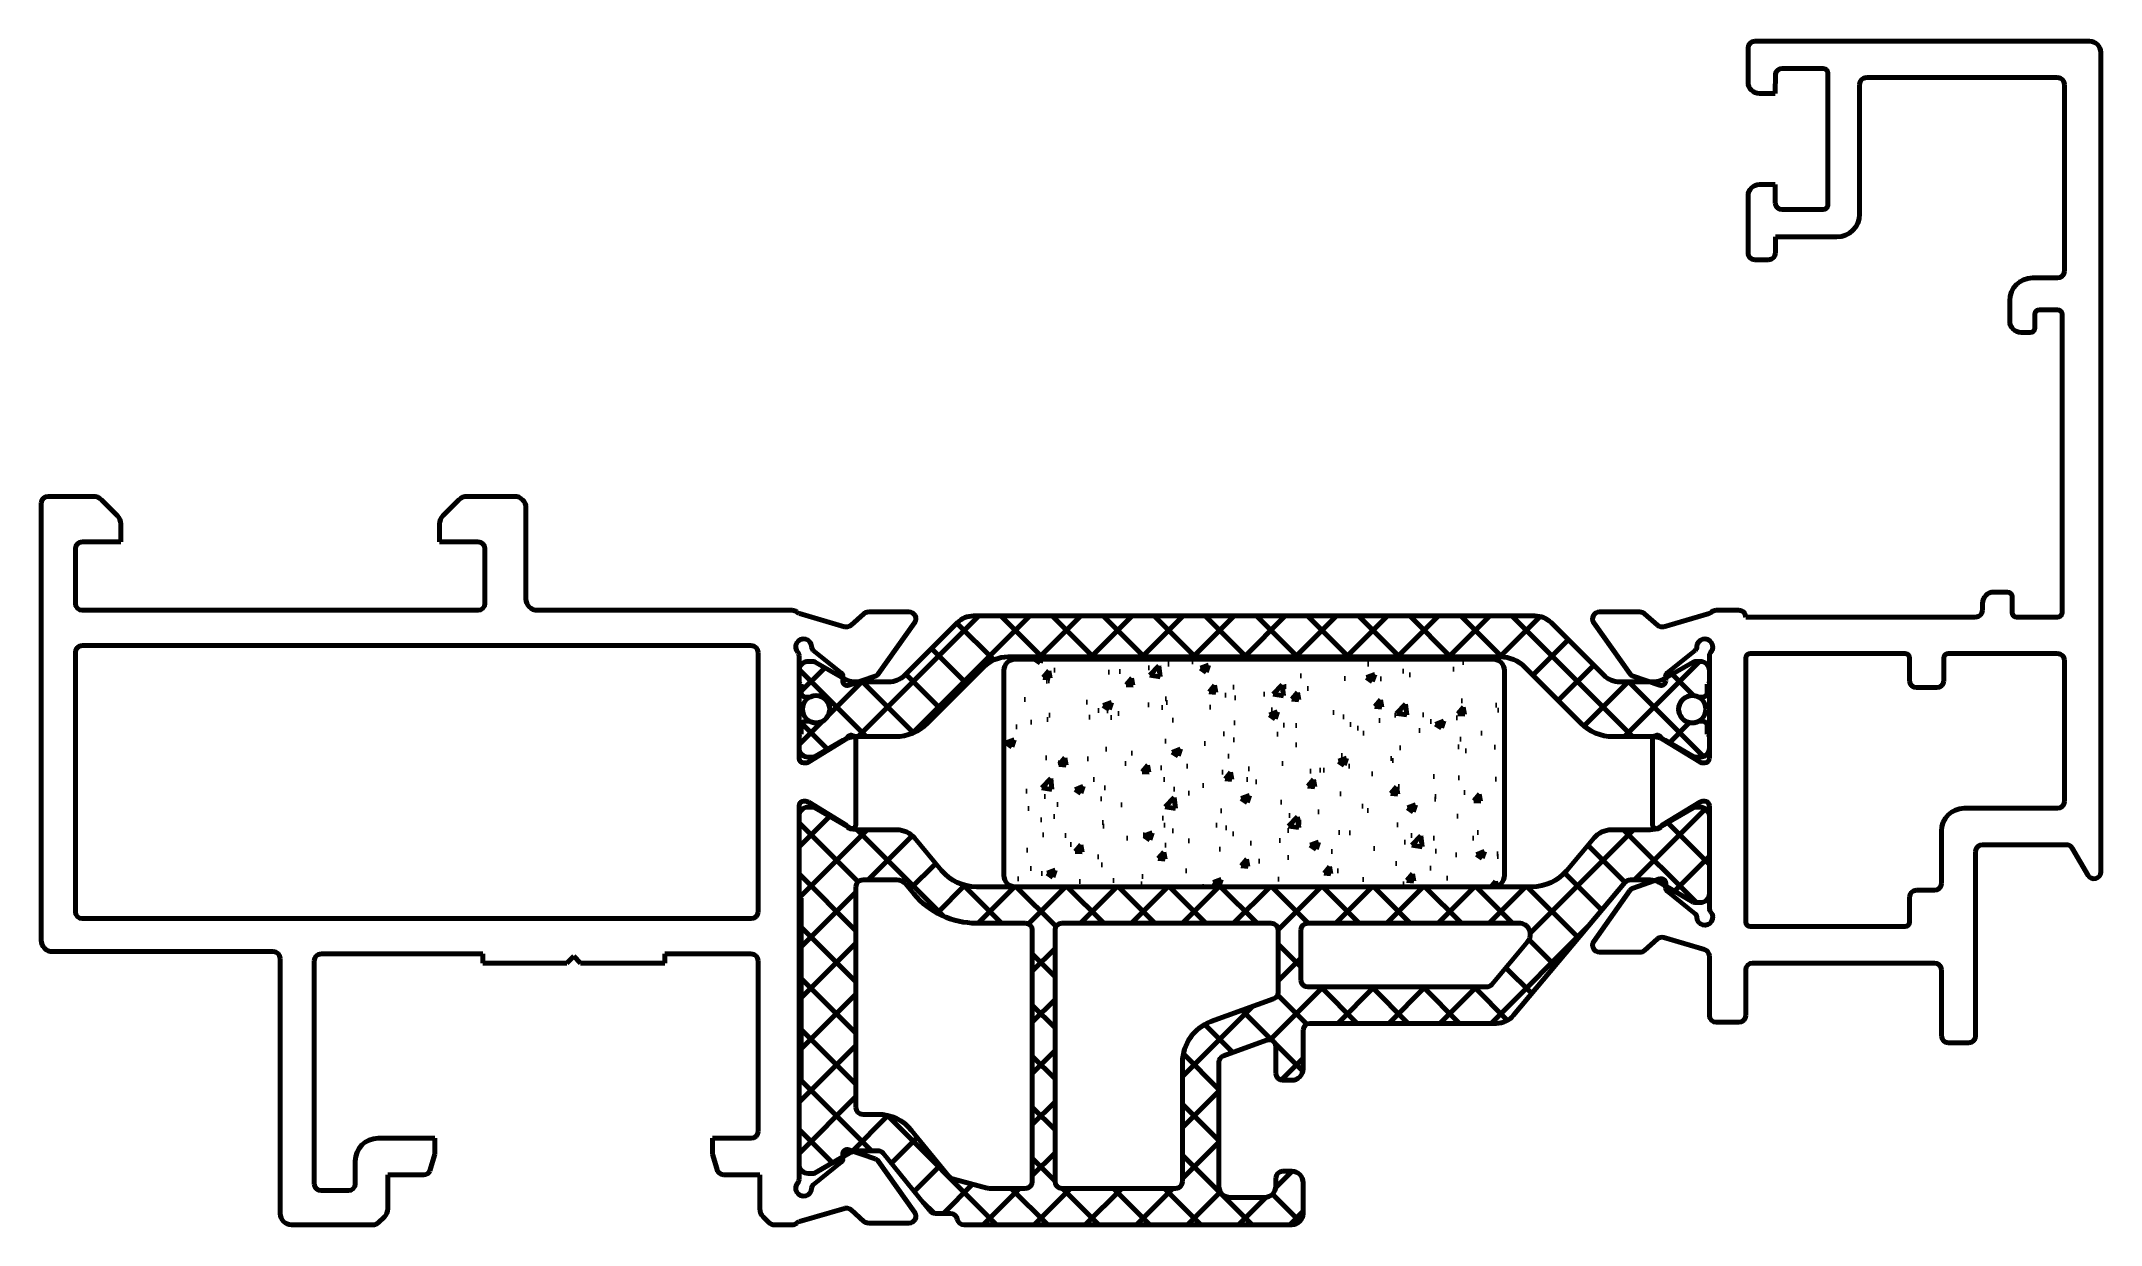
# Model space of a CAD drawing. Header units: millimetres. Extents: x 1447.9 to 1538.4, y 108.6 to 160.6.
import ezdxf

# ---------------------------------------------------------------- set-up
doc = ezdxf.new("R2010")
doc.units = ezdxf.units.MM

msp = doc.modelspace()

# ---------------------------------------------------------------- hatches: boundary and pattern name
at = {"lineweight": 100}
h = msp.add_hatch(dxfattribs=at)
h.set_pattern_fill('ANSI37', color=8, scale=0.5, style=0)
h.paths.add_polyline_path([(1514.259, 135.047, 0.198912), (1513.552, 135.34), (1501.216, 135.34), (1488.881, 135.34, 0.198912), (1488.174, 135.047), (1485.859, 132.733, -0.198912), (1485.152, 132.44), (1483.758, 132.44, -0.131652), (1483.158, 132.601), (1481.924, 133.313, 0.131652), (1481.824, 133.34), (1481.616, 133.34, 0.414214), (1481.216, 132.94), (1481.216, 132.44, 0.414214), (1481.316, 132.34), (1481.316, 131.965, 0.499842), (1481.572, 131.773, 0.176375), (1481.709, 131.782, -0.551005), (1482.566, 131.24, -0.548704), (1481.713, 130.696, 0.181898), (1481.572, 130.707, 0.499842), (1481.316, 130.515), (1481.316, 130.14, 0.414214), (1481.216, 130.04), (1481.216, 129.54, 0.414214), (1481.616, 129.14), (1481.824, 129.14, 0.131652), (1481.924, 129.167), (1483.158, 129.879, -0.131652), (1483.758, 130.04), (1485.449, 130.04, 0.198912), (1486.864, 130.626), (1489.338, 133.101, -0.198912), (1490.399, 133.54), (1501.216, 133.54), (1512.034, 133.54, -0.198912), (1513.095, 133.101), (1515.569, 130.626, 0.198912), (1516.984, 130.04), (1518.675, 130.04, -0.131652), (1519.275, 129.879), (1520.509, 129.167, 0.131652), (1520.609, 129.14), (1520.816, 129.14, 0.414214), (1521.216, 129.54), (1521.216, 130.04, 0.414214), (1521.116, 130.14), (1521.116, 130.515, 0.499842), (1520.861, 130.707, 0.181925), (1520.72, 130.696, -1.575631), (1520.724, 131.782, 0.176826), (1520.861, 131.773, 0.499842), (1521.116, 131.965), (1521.116, 132.34, 0.414214), (1521.216, 132.44), (1521.216, 132.94, 0.414214), (1520.816, 133.34), (1520.609, 133.34, 0.131652), (1520.509, 133.313), (1519.275, 132.601, -0.131652), (1518.675, 132.44), (1517.281, 132.44, -0.198912), (1516.574, 132.733)])
h = msp.add_hatch(dxfattribs=at)
h.set_pattern_fill('AR-CONC', color=8, scale=0.02, angle=-1e-14, style=0)
edge = h.paths.add_edge_path()
edge.add_line((1490.717, 133.443), (1511.717, 133.443))
edge.add_arc((1511.717, 132.943), 0.5, 0, 90, ccw=False)
edge.add_line((1512.217, 132.943), (1512.217, 123.943))
edge.add_arc((1511.717, 123.943), 0.5, -90, 0, ccw=False)
edge.add_line((1511.717, 123.443), (1490.717, 123.443))
edge.add_arc((1490.717, 123.943), 0.5, 180, 270, ccw=False)
edge.add_line((1490.217, 123.943), (1490.217, 132.943))
edge.add_arc((1490.717, 132.943), 0.5, 90, 180, ccw=False)
h = msp.add_hatch(dxfattribs=at)
h.set_pattern_fill('ANSI37', color=8, scale=0.5, style=0)
h.paths.add_polyline_path([(1517.515, 123.636, -0.221695), (1517.745, 123.743), (1518.61, 123.743, -0.131651), (1519.01, 123.636), (1520.51, 122.77, 0.131651), (1520.61, 122.743), (1520.816, 122.743, 0.414214), (1521.216, 123.143), (1521.216, 126.543, 0.414214), (1520.816, 126.943), (1520.61, 126.943, 0.131651), (1520.51, 126.916), (1519.01, 126.05, -0.131651), (1518.61, 125.943), (1516.915, 125.943, 0.221695), (1516.149, 125.586), (1514.95, 124.157, -0.221695), (1513.418, 123.443), (1489.015, 123.443, -0.221695), (1487.483, 124.157), (1486.285, 125.586, 0.221695), (1485.519, 125.943), (1483.823, 125.943, -0.131651), (1483.423, 126.05), (1481.923, 126.916, 0.131651), (1481.823, 126.943), (1481.617, 126.943, 0.414214), (1481.217, 126.543), (1481.217, 122.943), (1481.317, 122.943), (1481.317, 114.843), (1481.217, 114.843), (1481.217, 111.243, 0.414214), (1481.617, 110.843), (1481.823, 110.843, 0.131651), (1481.923, 110.869), (1483.423, 111.735, -0.131651), (1483.823, 111.843), (1484.685, 111.843, -0.226129), (1484.918, 111.732), (1486.97, 109.201, 0.226129), (1487.203, 109.09), (1487.875, 109.09, -0.365977), (1488.171, 108.84, 0.365977), (1488.467, 108.59), (1502.867, 108.59, 0.414214), (1503.367, 109.09), (1503.367, 110.44, 0.414214), (1502.867, 110.94), (1502.467, 110.94, 0.414214), (1502.167, 110.64), (1502.167, 110.29, -0.414214), (1501.667, 109.79), (1500.167, 109.79, -0.414214), (1499.667, 110.29), (1499.667, 115.73, -0.315299), (1499.864, 116.012), (1501.764, 116.703, -0.520567), (1502.167, 116.421), (1502.167, 115.24, 0.414214), (1502.467, 114.94), (1502.867, 114.94, 0.416706), (1503.367, 115.444), (1503.367, 117.14, -0.414214), (1503.667, 117.44), (1511.85, 117.44, 0.221695), (1512.616, 117.797)])
h.paths.add_polyline_path([(1483.717, 123.443, -0.414214), (1484.017, 123.743), (1485.509, 123.743, -0.221695), (1485.892, 123.564), (1486.257, 123.129, 0.221695), (1489.015, 121.843), (1491.167, 121.843, -0.414214), (1491.467, 121.543), (1491.467, 110.49, -0.414214), (1491.167, 110.19), (1489.567, 110.19, -0.065543), (1489.489, 110.2), (1487.962, 110.609, -0.15824), (1487.806, 110.71), (1486.161, 112.739, 0.226129), (1484.685, 113.443), (1484.017, 113.443, -0.414214), (1483.717, 113.743)], flags=16)
h.paths.add_polyline_path([(1492.467, 121.543, -0.414214), (1492.767, 121.843), (1501.967, 121.843, -0.414214), (1502.267, 121.543), (1502.267, 118.799, -0.315299), (1502.069, 118.517), (1499.317, 117.515, 0.315299), (1498.067, 115.73), (1498.067, 110.49, -0.414214), (1497.767, 110.19), (1492.767, 110.19, -0.414214), (1492.467, 110.49)], flags=16)
h.paths.add_polyline_path([(1503.267, 121.543, -0.414214), (1503.567, 121.843), (1512.849, 121.843, -0.63707), (1513.232, 121.021), (1511.66, 119.147, -0.221695), (1511.43, 119.04), (1503.567, 119.04, -0.414214), (1503.267, 119.34)], flags=16)

# ---------------------------------------------------------------- linework, layer by layer
at = {"lineweight": 100, "ltscale": 10}
for p, q in [((1522.916, 158.79), (1522.916, 160.29)), ((1523.216, 160.59), (1537.916, 160.59)), ((1526.216, 159.39), (1524.414, 159.39)), ((1538.416, 160.09), (1538.416, 124.09)), ((1524.119, 159.149), (1524.114, 158.29)), ((1526.416, 153.39), (1526.416, 159.19)), ((1527.816, 158.69), (1527.816, 152.99)), ((1536.516, 158.99), (1528.116, 158.99)), ((1536.816, 150.49), (1536.816, 158.69)), ((1524.114, 158.29), (1523.416, 158.29)), ((1523.416, 154.29), (1524.114, 154.29)), ((1524.114, 154.29), (1524.114, 153.49)), ((1522.916, 151.29), (1522.916, 153.794)), ((1524.414, 153.19), (1526.216, 153.19)), ((1526.816, 151.99), (1524.116, 151.99)), ((1524.116, 151.99), (1524.116, 151.29)), ((1523.816, 150.99), (1523.216, 150.99)), ((1535.416, 150.19), (1536.516, 150.19)), ((1534.416, 148.29), (1534.416, 149.19)), ((1535.516, 148.59), (1535.516, 147.99)), ((1536.516, 148.79), (1535.716, 148.79)), ((1536.716, 135.49), (1536.716, 148.59)), ((1535.316, 147.79), (1534.916, 147.79)), ((1447.917, 121.09), (1447.917, 140.29)), ((1448.217, 140.59), (1450.209, 140.59)), ((1450.563, 140.444), (1451.27, 139.737)), ((1465.563, 139.737), (1466.27, 140.444)), ((1466.624, 140.59), (1468.717, 140.59)), ((1451.417, 139.383), (1451.417, 138.59)), ((1465.417, 138.59), (1465.417, 139.383)), ((1469.217, 140.09), (1469.217, 136.09)), ((1451.417, 138.59), (1449.717, 138.59)), ((1467.117, 138.59), (1465.417, 138.59)), ((1449.417, 138.29), (1449.417, 135.89)), ((1467.417, 135.89), (1467.417, 138.29)), ((1533.216, 135.59), (1533.216, 135.89)), ((1533.716, 136.39), (1534.316, 136.39)), ((1534.516, 136.19), (1534.516, 135.49)), ((1449.717, 135.59), (1467.117, 135.59)), ((1469.717, 135.59), (1480.917, 135.59)), ((1481.23, 135.451), (1483.214, 134.867)), ((1483.5, 134.931), (1484.062, 135.438)), ((1484.263, 135.515), (1486.048, 135.515)), ((1486.293, 135.042), (1484.711, 132.807)), ((1517.722, 132.807), (1516.14, 135.042)), ((1516.385, 135.515), (1518.17, 135.515)), ((1518.371, 135.438), (1518.933, 134.931)), ((1519.219, 134.867), (1521.203, 135.451)), ((1521.516, 135.59), (1522.516, 135.59)), ((1522.816, 135.29), (1532.916, 135.29)), ((1534.716, 135.29), (1536.516, 135.29)), ((1449.717, 134.04), (1479.117, 134.04)), ((1449.417, 122.34), (1449.417, 133.74)), ((1479.417, 133.74), (1479.417, 122.34)), ((1481.217, 133.602), (1481.217, 129.08)), ((1483.065, 132.838), (1481.841, 133.827)), ((1520.592, 133.827), (1519.368, 132.838)), ((1521.216, 129.08), (1521.216, 133.602)), ((1522.816, 133.49), (1522.816, 121.89)), ((1529.816, 133.69), (1523.016, 133.69)), ((1530.016, 132.49), (1530.016, 133.49)), ((1531.516, 133.49), (1531.516, 132.49)), ((1536.516, 133.69), (1531.716, 133.69)), ((1536.816, 127.19), (1536.816, 133.39)), ((1483.136, 132.488), (1483.139, 132.679)), ((1484.564, 132.696), (1483.401, 132.296)), ((1519.032, 132.296), (1517.869, 132.696)), ((1519.294, 132.679), (1519.297, 132.488)), ((1531.216, 132.19), (1530.316, 132.19)), ((1481.641, 128.923), (1483.322, 129.949)), ((1483.717, 129.902), (1483.717, 126.178)), ((1518.716, 126.178), (1518.716, 129.902)), ((1519.111, 129.949), (1520.792, 128.923)), ((1481.417, 128.88), (1481.484, 128.88)), ((1520.949, 128.88), (1521.016, 128.88)), ((1481.217, 127.001), (1481.217, 110.578)), ((1481.484, 127.201), (1481.417, 127.201)), ((1483.322, 126.131), (1481.641, 127.157)), ((1520.792, 127.157), (1519.111, 126.131)), ((1521.016, 127.201), (1520.949, 127.201)), ((1521.216, 122.478), (1521.216, 127.001)), ((1532.416, 126.89), (1536.516, 126.89)), ((1531.416, 123.59), (1531.416, 125.89)), ((1532.916, 124.99), (1532.916, 116.89)), ((1536.904, 125.29), (1533.216, 125.29)), ((1537.857, 123.94), (1537.164, 125.14)), ((1516.14, 121.039), (1517.722, 123.274)), ((1517.869, 123.384), (1519.032, 123.785)), ((1519.297, 123.592), (1519.294, 123.401)), ((1519.368, 123.242), (1520.592, 122.253)), ((1530.316, 123.29), (1531.116, 123.29)), ((1530.016, 121.89), (1530.016, 122.99)), ((1479.117, 122.04), (1449.717, 122.04)), ((1523.016, 121.69), (1529.816, 121.69)), ((1458.117, 120.59), (1448.417, 120.59)), ((1467.317, 120.49), (1460.217, 120.49)), ((1467.317, 120.09), (1467.317, 120.49)), ((1471.317, 120.39), (1471.017, 120.09)), ((1471.617, 120.09), (1471.317, 120.39)), ((1479.117, 120.49), (1475.317, 120.49)), ((1475.317, 120.49), (1475.317, 120.09)), ((1518.17, 120.565), (1516.385, 120.565)), ((1518.933, 121.149), (1518.371, 120.642)), ((1521.001, 120.688), (1519.219, 121.214)), ((1521.216, 117.79), (1521.216, 120.401)), ((1458.417, 109.09), (1458.417, 120.29)), ((1459.917, 120.19), (1459.917, 110.39)), ((1471.017, 120.09), (1467.317, 120.09)), ((1475.317, 120.09), (1471.617, 120.09)), ((1479.417, 112.69), (1479.417, 120.19)), ((1522.816, 119.79), (1522.816, 117.79)), ((1531.116, 120.09), (1523.116, 120.09)), ((1531.416, 116.89), (1531.416, 119.79)), ((1522.516, 117.49), (1521.516, 117.49)), ((1532.616, 116.59), (1531.716, 116.59)), ((1462.717, 112.39), (1465.217, 112.39)), ((1465.217, 112.39), (1465.217, 111.69)), ((1477.417, 111.69), (1477.417, 112.39)), ((1477.417, 112.39), (1479.117, 112.39)), ((1461.717, 110.39), (1461.717, 111.39)), ((1465.217, 111.69), (1464.999, 110.956)), ((1477.604, 111.057), (1477.417, 111.69)), ((1481.841, 110.353), (1483.065, 111.342)), ((1483.139, 111.501), (1483.136, 111.692)), ((1483.401, 111.884), (1484.564, 111.484)), ((1484.711, 111.373), (1486.293, 109.138)), ((1464.731, 110.79), (1463.142, 110.79)), ((1463.142, 110.79), (1463.142, 109.297)), ((1479.492, 110.79), (1477.902, 110.79)), ((1479.492, 109.297), (1479.492, 110.79)), ((1460.217, 110.09), (1461.417, 110.09)), ((1462.995, 108.944), (1462.729, 108.678)), ((1479.904, 108.678), (1479.638, 108.943)), ((1483.214, 109.313), (1481.23, 108.729)), ((1484.062, 108.742), (1483.5, 109.249)), ((1486.048, 108.665), (1484.263, 108.665)), ((1462.517, 108.59), (1458.917, 108.59)), ((1480.917, 108.59), (1480.116, 108.59))]:
    msp.add_line(p, q, dxfattribs=at)
at = {"color": 8, "lineweight": 100}
for p, q in [((1488.174, 135.047), (1485.859, 132.733)), ((1501.216, 135.34), (1488.881, 135.34)), ((1513.552, 135.34), (1501.216, 135.34)), ((1516.574, 132.733), (1514.259, 135.047)), ((1481.824, 133.34), (1481.616, 133.34)), ((1483.158, 132.601), (1481.924, 133.313)), ((1486.864, 130.626), (1489.338, 133.101)), ((1490.399, 133.54), (1501.216, 133.54)), ((1490.717, 133.443), (1511.717, 133.443)), ((1501.216, 133.54), (1512.034, 133.54)), ((1513.095, 133.101), (1515.569, 130.626)), ((1520.509, 133.313), (1519.275, 132.601)), ((1520.816, 133.34), (1520.609, 133.34)), ((1481.216, 132.44), (1481.216, 132.94)), ((1481.316, 131.965), (1481.316, 132.34)), ((1485.152, 132.44), (1483.758, 132.44)), ((1490.217, 123.943), (1490.217, 132.943)), ((1512.217, 132.943), (1512.217, 123.943)), ((1518.675, 132.44), (1517.281, 132.44)), ((1521.116, 131.965), (1521.116, 132.34)), ((1521.216, 132.44), (1521.216, 132.94)), ((1481.628, 131.765), (1481.516, 131.765)), ((1520.805, 131.765), (1520.916, 131.765)), ((1481.316, 130.515), (1481.316, 130.14)), ((1481.628, 130.715), (1481.516, 130.715)), ((1520.916, 130.715), (1520.805, 130.715)), ((1521.116, 130.14), (1521.116, 130.515)), ((1481.216, 130.04), (1481.216, 129.54)), ((1481.924, 129.167), (1483.158, 129.879)), ((1483.758, 130.04), (1485.449, 130.04)), ((1516.984, 130.04), (1518.675, 130.04)), ((1519.275, 129.879), (1520.509, 129.167)), ((1521.216, 129.54), (1521.216, 130.04)), ((1481.616, 129.14), (1481.824, 129.14)), ((1520.609, 129.14), (1520.816, 129.14)), ((1481.823, 126.943), (1481.617, 126.943)), ((1483.423, 126.05), (1481.923, 126.916)), ((1520.51, 126.916), (1519.01, 126.05)), ((1520.816, 126.943), (1520.61, 126.943)), ((1481.217, 126.543), (1481.217, 122.943)), ((1485.519, 125.943), (1483.823, 125.943)), ((1518.61, 125.943), (1516.915, 125.943)), ((1521.216, 123.143), (1521.216, 126.543)), ((1487.483, 124.157), (1486.285, 125.586)), ((1516.149, 125.586), (1514.95, 124.157)), ((1483.717, 113.743), (1483.717, 123.443)), ((1483.717, 123.443), (1483.717, 123.443)), ((1484.017, 123.743), (1485.509, 123.743)), ((1485.892, 123.564), (1486.257, 123.129)), ((1513.418, 123.443), (1489.015, 123.443)), ((1511.717, 123.443), (1490.717, 123.443)), ((1512.616, 117.797), (1517.515, 123.636)), ((1517.515, 123.636), (1517.515, 123.636)), ((1517.745, 123.743), (1518.61, 123.743)), ((1519.01, 123.636), (1520.51, 122.77)), ((1481.217, 122.943), (1481.317, 122.943)), ((1481.317, 122.943), (1481.317, 114.843)), ((1520.61, 122.743), (1520.816, 122.743)), ((1489.015, 121.843), (1491.167, 121.843)), ((1491.467, 121.543), (1491.467, 110.49)), ((1492.467, 110.49), (1492.467, 121.543)), ((1492.467, 121.543), (1492.467, 121.543)), ((1492.767, 121.843), (1501.967, 121.843)), ((1502.267, 121.543), (1502.267, 118.799)), ((1503.267, 119.34), (1503.267, 121.543)), ((1503.267, 121.543), (1503.267, 121.543)), ((1503.567, 121.843), (1512.849, 121.843)), ((1513.232, 121.021), (1511.66, 119.147)), ((1511.43, 119.04), (1503.567, 119.04)), ((1502.069, 118.517), (1499.317, 117.515)), ((1503.367, 115.444), (1503.367, 117.14)), ((1503.667, 117.44), (1511.85, 117.44)), ((1499.864, 116.012), (1501.764, 116.703)), ((1502.167, 116.421), (1502.167, 115.24)), ((1498.067, 115.73), (1498.067, 110.49)), ((1499.667, 110.29), (1499.667, 115.73)), ((1502.467, 114.94), (1502.867, 114.94)), ((1481.317, 114.843), (1481.217, 114.843)), ((1481.217, 114.843), (1481.217, 111.243)), ((1484.685, 113.443), (1484.017, 113.443)), ((1487.806, 110.71), (1486.161, 112.739)), ((1481.923, 110.869), (1483.423, 111.735)), ((1483.823, 111.843), (1484.685, 111.843)), ((1484.918, 111.732), (1486.97, 109.201)), ((1481.617, 110.843), (1481.823, 110.843)), ((1489.489, 110.2), (1487.962, 110.609)), ((1502.167, 110.64), (1502.167, 110.29)), ((1502.867, 110.94), (1502.467, 110.94)), ((1503.367, 109.09), (1503.367, 110.44)), ((1491.167, 110.19), (1489.567, 110.19)), ((1497.767, 110.19), (1492.767, 110.19)), ((1501.667, 109.79), (1500.167, 109.79)), ((1487.203, 109.09), (1487.875, 109.09)), ((1488.467, 108.59), (1502.867, 108.59))]:
    msp.add_line(p, q, dxfattribs=at)
for centre in [(1481.966, 131.24), (1520.466, 131.24)]:
    msp.add_circle(centre, 0.6, dxfattribs=at)
at = {"lineweight": 100, "ltscale": 10}
for centre, radius, start, end in [((1523.216, 160.29), 0.3, 90, 180), ((1537.916, 160.09), 0.5, 360, 90), ((1524.414, 159.09), 0.3, 90, 168.69007), ((1526.216, 159.19), 0.2, 360, 90), ((1523.416, 158.79), 0.5, 180, 270), ((1528.116, 158.69), 0.3, 90, 180), ((1536.516, 158.69), 0.3, 360, 90), ((1523.416, 153.79), 0.5, 90, 179.51293), ((1524.414, 153.49), 0.3, 180, 270), ((1526.216, 153.39), 0.2, 270, 0), ((1526.816, 152.99), 1, 270.00012, 0), ((1523.216, 151.29), 0.3, 179.99842, 270.00012), ((1523.816, 151.29), 0.3, 270.00012, 359.99842), ((1536.516, 150.49), 0.3, 270, 0), ((1535.416, 149.19), 1, 90, 180), ((1535.716, 148.59), 0.2, 90, 180), ((1536.516, 148.59), 0.2, 0, 90), ((1534.916, 148.29), 0.5, 180, 270), ((1535.316, 147.99), 0.2, 270, 360), ((1448.217, 140.29), 0.3, 90, 180), ((1450.209, 140.09), 0.5, 45, 90), ((1466.624, 140.09), 0.5, 90, 135), ((1468.717, 140.09), 0.5, 0, 90), ((1450.917, 139.383), 0.5, 0, 45), ((1465.917, 139.383), 0.5, 135, 180), ((1449.717, 138.29), 0.3, 90, 180), ((1467.117, 138.29), 0.3, 0, 90), ((1449.717, 135.89), 0.3, 180, 270), ((1467.117, 135.89), 0.3, 270, 360), ((1469.717, 136.09), 0.5, 180, 270), ((1533.716, 135.89), 0.5, 90, 180), ((1534.316, 136.19), 0.2, 0, 90), ((1480.917, 135.29), 0.3, 48.45773, 90.00036), ((1481.314, 135.739), 0.3, 228.45809, 253.58063), ((1483.299, 135.154), 0.3, 253.58063, 312), ((1484.263, 135.215), 0.3, 90, 132), ((1486.048, 135.215), 0.3, 324.70877, 90), ((1516.385, 135.215), 0.3, 90, 215.29123), ((1518.17, 135.215), 0.3, 48, 90), ((1519.134, 135.154), 0.3, 228, 286.41937), ((1521.119, 135.739), 0.3, 286.41937, 311.54262), ((1521.516, 135.29), 0.3, 90, 131.54262), ((1522.516, 135.29), 0.3, 359.99995, 90), ((1532.916, 135.59), 0.3, 270, 360), ((1534.716, 135.49), 0.2, 180, 270), ((1536.516, 135.49), 0.2, 270, 360), ((1449.717, 133.74), 0.3, 90, 180), ((1479.117, 133.74), 0.3, 0, 90), ((1481.417, 133.98), 0.35, 0.33668, 223.33968), ((1481.967, 133.983), 0.2, 180.33501, 231.0594), ((1520.466, 133.983), 0.2, 308.9406, 359.66499), ((1521.016, 133.98), 0.35, 316.66032, 179.66332), ((1481.017, 133.602), 0.2, 0.00058, 43.343), ((1521.416, 133.602), 0.2, 136.65789, 180.00031), ((1523.016, 133.49), 0.2, 90, 180), ((1529.816, 133.49), 0.2, 0, 90), ((1531.716, 133.49), 0.2, 90, 180), ((1536.516, 133.39), 0.3, 360, 90), ((1482.939, 132.683), 0.2, 359, 51.05936), ((1483.336, 132.485), 0.2, 179, 289), ((1484.466, 132.98), 0.3, 289, 324.70877), ((1517.967, 132.98), 0.3, 215.29123, 251), ((1519.097, 132.485), 0.2, 251, 1), ((1519.494, 132.683), 0.2, 128.94064, 181), ((1530.316, 132.49), 0.3, 180, 270), ((1531.216, 132.49), 0.3, 270, 360), ((1483.517, 129.902), 0.2, 360, 166.37779), ((1518.916, 129.902), 0.2, 13.62221, 180), ((1481.417, 129.08), 0.2, 180, 270), ((1481.484, 129.18), 0.3, 270, 301.38013), ((1520.949, 129.18), 0.3, 238.61987, 270), ((1521.016, 129.08), 0.2, 270, 360), ((1481.417, 127.001), 0.2, 90, 180), ((1481.484, 126.901), 0.3, 58.61987, 90), ((1520.949, 126.901), 0.3, 90, 121.38013), ((1521.016, 127.001), 0.2, 360, 90), ((1532.416, 125.89), 1, 90, 180), ((1536.516, 127.19), 0.3, 270, 0), ((1483.517, 126.178), 0.2, 193.62221, 0), ((1518.916, 126.178), 0.2, 180, 346.37779), ((1533.216, 124.99), 0.3, 90, 180), ((1536.904, 124.99), 0.3, 30, 90), ((1538.116, 124.09), 0.3, 210, 0), ((1517.967, 123.1), 0.3, 109, 144.70877), ((1519.097, 123.595), 0.2, 359, 109), ((1519.494, 123.397), 0.2, 179, 231.05936), ((1530.316, 122.99), 0.3, 90, 180), ((1531.116, 123.59), 0.3, 270, 360), ((1449.717, 122.34), 0.3, 180, 270), ((1479.117, 122.34), 0.3, 270, 360), ((1520.466, 122.097), 0.2, 0.33501, 51.0594), ((1521.016, 122.101), 0.35, 180.33668, 43.33968), ((1521.416, 122.478), 0.2, 179.99969, 223.34211), ((1523.016, 121.89), 0.2, 180, 270), ((1529.816, 121.89), 0.2, 270, 360), ((1448.417, 121.09), 0.5, 180, 270), ((1458.117, 120.29), 0.3, 0, 90), ((1460.217, 120.19), 0.3, 90, 180), ((1479.117, 120.19), 0.3, 360, 90), ((1516.385, 120.865), 0.3, 144.70877, 270), ((1518.17, 120.865), 0.3, 270, 312), ((1519.134, 120.926), 0.3, 73.58063, 132), ((1520.916, 120.401), 0.3, 360, 73.58063), ((1523.116, 119.79), 0.3, 90, 180), ((1531.116, 119.79), 0.3, 360, 90), ((1521.516, 117.79), 0.3, 180, 270), ((1522.516, 117.79), 0.3, 270, 360), ((1531.716, 116.89), 0.3, 180, 270), ((1532.616, 116.89), 0.3, 270, 0), ((1462.717, 111.39), 1, 90, 180), ((1479.117, 112.69), 0.3, 270, 0), ((1482.939, 111.497), 0.2, 308.94064, 1), ((1483.336, 111.695), 0.2, 71, 181), ((1484.466, 111.2), 0.3, 35.29123, 71), ((1464.731, 111.09), 0.3, 270, 333.43495), ((1477.902, 111.09), 0.3, 186.37937, 270), ((1481.417, 110.2), 0.35, 136.66032, 359.66332), ((1481.017, 110.578), 0.2, 316.65789, 0.00031), ((1460.217, 110.39), 0.3, 180, 270), ((1461.417, 110.39), 0.3, 270, 0), ((1481.967, 110.197), 0.2, 128.9406, 179.66499), ((1458.917, 109.09), 0.5, 180, 270), ((1462.517, 108.89), 0.3, 270, 315), ((1462.642, 109.297), 0.5, 315, 0), ((1479.992, 109.297), 0.5, 180, 225), ((1480.116, 108.89), 0.3, 225, 269.99997), ((1480.917, 108.89), 0.3, 269.99997, 311.54192), ((1481.314, 108.441), 0.3, 106.41937, 131.54192), ((1483.299, 109.026), 0.3, 48, 106.41937), ((1484.263, 108.965), 0.3, 228, 270), ((1486.048, 108.965), 0.3, 270, 35.29123)]:
    msp.add_arc(centre, radius, start, end, dxfattribs=at)
at = {"color": 8, "lineweight": 100}
for centre, radius, start, end in [((1488.881, 134.34), 1, 90, 135), ((1513.552, 134.34), 1, 45, 90), ((1481.616, 132.94), 0.4, 90, 180.00061), ((1481.824, 133.14), 0.2, 60, 90), ((1490.399, 132.04), 1.5, 90, 135), ((1490.717, 132.943), 0.5, 90, 180), ((1511.717, 132.943), 0.5, 0, 90), ((1512.034, 132.04), 1.5, 45, 90), ((1520.609, 133.14), 0.2, 90, 120), ((1520.816, 132.94), 0.4, 359.99939, 90), ((1481.316, 132.44), 0.1, 180, 270), ((1483.758, 133.64), 1.2, 240, 270), ((1485.152, 133.44), 1, 270, 315), ((1517.281, 133.44), 1, 225, 270), ((1518.675, 133.64), 1.2, 270, 300), ((1521.116, 132.44), 0.1, 270, 360), ((1481.516, 131.965), 0.2, 180, 270), ((1481.628, 131.965), 0.2, 270, 295.00783), ((1481.966, 131.24), 0.6, 241.04411, 118.95416), ((1520.466, 131.24), 0.6, 61.04584, 298.95589), ((1520.805, 131.965), 0.2, 244.99217, 270), ((1520.916, 131.965), 0.2, 270, 0), ((1481.516, 130.515), 0.2, 90, 180), ((1481.628, 130.515), 0.2, 64.99217, 90), ((1485.449, 132.04), 2, 270, 315), ((1516.984, 132.04), 2, 225, 270), ((1520.805, 130.515), 0.2, 90, 115.00783), ((1520.916, 130.515), 0.2, 360, 90), ((1481.316, 130.04), 0.1, 90, 180), ((1481.616, 129.54), 0.4, 180, 270), ((1483.758, 128.84), 1.2, 90, 120), ((1518.675, 128.84), 1.2, 60, 90), ((1520.816, 129.54), 0.4, 270, 0), ((1521.116, 130.04), 0.1, 0, 90), ((1481.824, 129.34), 0.2, 270, 300), ((1520.609, 129.34), 0.2, 240, 270), ((1481.617, 126.543), 0.4, 90, 180), ((1481.823, 126.743), 0.2, 60.0003, 90), ((1520.61, 126.743), 0.2, 90, 119.9997), ((1520.816, 126.543), 0.4, 360, 90), ((1483.823, 126.743), 0.8, 240.0003, 270), ((1485.519, 124.943), 1, 40, 90), ((1516.915, 124.943), 1, 90, 140), ((1518.61, 126.743), 0.8, 270, 299.9997), ((1489.015, 125.443), 2, 220, 270), ((1513.418, 125.443), 2, 270, 320), ((1484.017, 123.443), 0.3, 90, 180), ((1485.509, 123.243), 0.5, 40, 90), ((1489.015, 125.443), 3.6, 220, 270), ((1490.717, 123.943), 0.5, 180, 270), ((1511.717, 123.943), 0.5, 270, 0), ((1517.745, 123.443), 0.3, 90, 140), ((1518.61, 122.943), 0.8, 60.0003, 90), ((1520.816, 123.143), 0.4, 270, 0), ((1520.61, 122.943), 0.2, 240.0003, 270), ((1491.167, 121.543), 0.3, 0, 90), ((1492.767, 121.543), 0.3, 90, 180), ((1501.967, 121.543), 0.3, 360, 90), ((1503.567, 121.543), 0.3, 90, 180), ((1512.849, 121.343), 0.5, 320, 90), ((1501.967, 118.799), 0.3, 290, 360), ((1503.567, 119.34), 0.3, 180, 270), ((1511.43, 119.34), 0.3, 270, 320), ((1511.85, 118.44), 1, 270, 320), ((1499.967, 115.73), 1.9, 110, 180), ((1503.667, 117.14), 0.3, 90, 180), ((1499.967, 115.73), 0.3, 110, 180), ((1501.867, 116.421), 0.3, 360, 110), ((1502.467, 115.24), 0.3, 180, 270), ((1502.867, 115.44), 0.5, 270, 0.48707), ((1484.017, 113.743), 0.3, 180, 270), ((1484.685, 111.543), 1.9, 39.03224, 90), ((1483.823, 111.043), 0.8, 90, 119.9997), ((1484.685, 111.543), 0.3, 39.03224, 90), ((1481.617, 111.243), 0.4, 180, 270), ((1481.823, 111.043), 0.2, 270, 299.9997), ((1488.039, 110.899), 0.3, 219.03224, 255), ((1491.167, 110.49), 0.3, 270, 0), ((1492.767, 110.49), 0.3, 180, 270), ((1497.767, 110.49), 0.3, 270, 360), ((1502.467, 110.64), 0.3, 90, 180), ((1502.867, 110.44), 0.5, 0, 90), ((1489.567, 110.49), 0.3, 255, 270), ((1500.167, 110.29), 0.5, 180, 270), ((1501.667, 110.29), 0.5, 270, 0), ((1487.203, 109.39), 0.3, 219.03224, 270), ((1487.875, 108.79), 0.3, 9.59407, 90), ((1488.467, 108.89), 0.3, 189.59407, 270), ((1502.867, 109.09), 0.5, 270, 360)]:
    msp.add_arc(centre, radius, start, end, dxfattribs=at)

doc.saveas('drawing.dxf')
